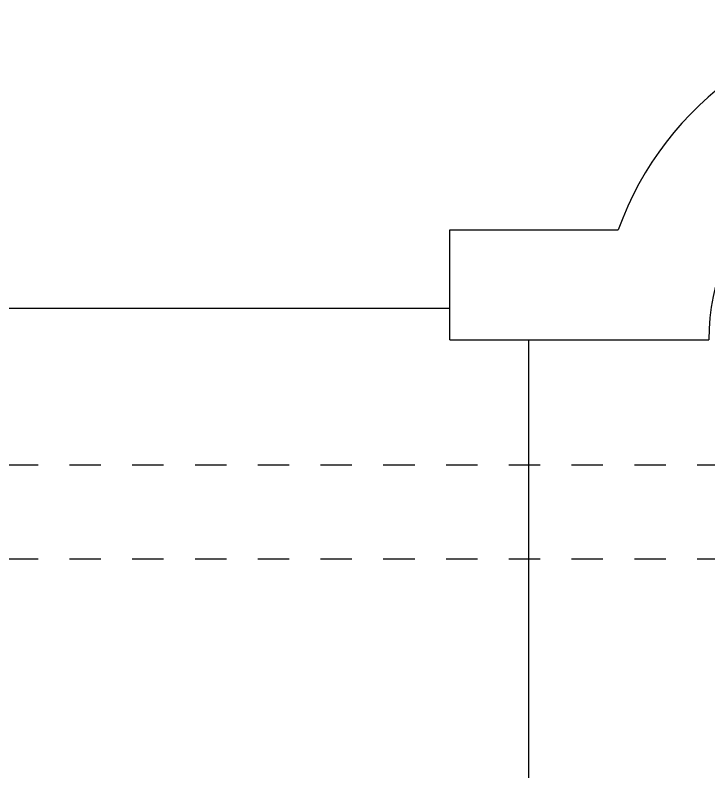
# Model space of a CAD drawing. Header units: metres. Extents: x 2217 to 2595, y -381 to -273.
# Drawn here: x 2359.442 to 2361.652, y -368.916 to -366.503 of the extents above; entities that cross this region are included whole.
import ezdxf

# ---------------------------------------------------------------- set-up
doc = ezdxf.new("R2010")
doc.units = ezdxf.units.M
doc.header["$LTSCALE"] = 0.5
doc.header["$MEASUREMENT"] = 0
doc.linetypes.add('HIDDEN', pattern=[0.375, 0.25, -0.125])
for name, color, linetype in [('A-ELV', 3, 'Continuous'), ('A-FIX', 144, 'Continuous'), ('A-HAT', 25, 'Continuous')]:
    doc.layers.add(name, color=color, linetype=linetype)

msp = doc.modelspace()

# ---------------------------------------------------------------- linework, layer by layer
at = {"layer": 'A-ELV', "ltscale": 0.5}
for p, q in [((2360.8273, -367.1879), (2361.3632, -367.1879)), ((2360.8273, -367.5379), (2360.8273, -367.1879)), ((2360.8273, -367.5379), (2361.6522, -367.5379)), ((2361.0773, -367.5379), (2361.0773, -370.0379))]:
    msp.add_line(p, q, dxfattribs=at)
for radius, start, end in [(1.0351, 19.763, 160.237), (0.6851, 0, 180)]:
    msp.add_arc((2362.3373, -367.5379), radius, start, end, dxfattribs=at)
at = {"layer": 'A-FIX', "ltscale": 0.5}
msp.add_line((2360.8273, -367.4379), (2359.3273, -367.4379), dxfattribs=at)
at = {"layer": 'A-HAT', "linetype": 'HIDDEN', "ltscale": 0.5}
for p, q in [((2364.9148, -367.9379), (2359.3273, -367.9379)), ((2364.9148, -368.2379), (2359.3273, -368.2379))]:
    msp.add_line(p, q, dxfattribs=at)

doc.saveas('drawing.dxf')
